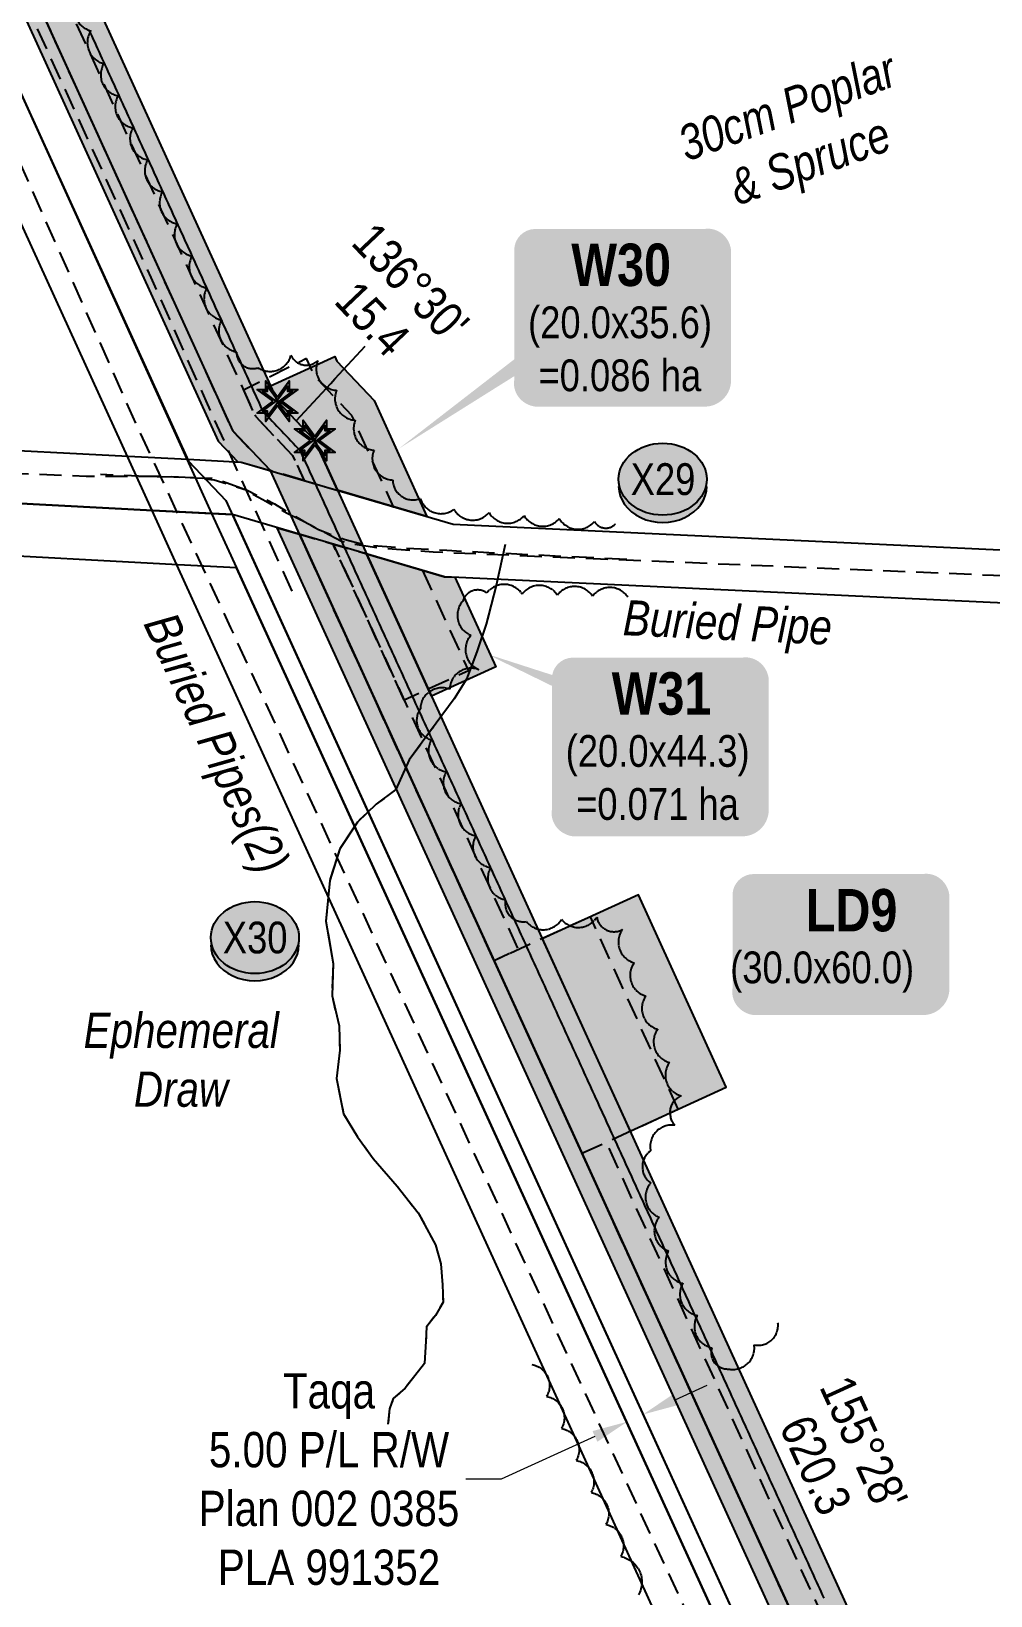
# Model space of a CAD drawing. Extents: x 347027 to 353466, y 6157949 to 6165050.
# Drawn here: x 350532.3 to 350804.3, y 6159537.4 to 6159980.9 of the extents above; entities that cross this region are included whole.
import ezdxf
from ezdxf.enums import TextEntityAlignment as Align

# ---------------------------------------------------------------- set-up
doc = ezdxf.new("R2010")
doc.units = 0
doc.header["$LTSCALE"] = 5
doc.header["$PDSIZE"] = 20
for name, pattern in [('0', [1, 1, 0]), ('foc-TOPO-ephemeral', [6.25, 3.125, -0.625, 0.625, -0.625, 0.625, -0.625]), ('HIDDEN2', [1.875, 1.25, -0.625]), ('UG_PIPE', [1.875, 1.25, -0.625])]:
    doc.linetypes.add(name, pattern=pattern)
doc.layers.get('Defpoints').update_dxf_attribs({"color": 9})
for name, color, linetype in [('AS-PIPE-UG', 44, 'UG_PIPE'), ('AS-PIPE-UG-T', 44, 'Continuous'), ('C-RW', 13, 'Continuous'), ('F-RW', 190, 'Continuous'), ('L-BD', 7, 'Continuous'), ('L-MON', 1, 'Continuous'), ('P-CROSSINGS', 250, 'Continuous'), ('P-PROPOSED', 10, 'Continuous'), ('P-PROPOSED-H', 21, 'Continuous'), ('P-TEMP-BLOCKS', 250, 'Continuous'), ('P-TEMP-H', 41, 'Continuous'), ('P-TEMP_LOG DECK', 46, 'Continuous'), ('P-TEMP_WORKSPACE', 46, 'Continuous'), ('P-WORKAREA', 113, 'Continuous'), ('P-WORKAREA-H', 111, 'Continuous'), ('T-BUSH', 110, '0'), ('T-BUSH-T', 110, 'Continuous'), ('T-DRAW', 143, 'foc-TOPO-ephemeral'), ('T-EXISTING TFA', 220, 'HIDDEN2'), ('T-WATER-T', 170, 'Continuous')]:
    doc.layers.add(name, color=color, linetype=linetype)
doc.layers.add('F-RW-T', color=190, linetype='Continuous', lineweight=9)
doc.styles.add('100L', font='ARIALN.TTF', dxfattribs={"height": 11})
doc.styles.add('80', font='ARIALN.TTF', dxfattribs={"height": 10})
doc.styles.add('80CG', font='ARIALN.TTF', dxfattribs={"height": 10})
doc.styles.add('80L', font='ARIALN.TTF', dxfattribs={"height": 10})
doc.styles.add('BOLD', font='ARIALNB.TTF')
doc.styles.add('Crossing', font='ARIALN.TTF', dxfattribs={"height": 10})
doc.styles.add('foc-LtypeFont', font='ARIALN.TTF', dxfattribs={"height": 7.35})
doc.linetypes.add('foc-TOPO-flowdirection-NOLINE', pattern='A,0,[">",foc-LtypeFont,S=0.3,R=0,X=0,Y=-0.945],-20,[">",foc-LtypeFont,S=0.3,R=0,X=0,Y=-0.945],0', length=20)
doc.dimstyles.new('Compass 5 000', dxfattribs={"dimscale": 5, "dimtxt": 9, "dimasz": 2, "dimexe": 0.2, "dimexo": 0.0625, "dimgap": 0.5, "dimtad": 0, "dimtih": 1, "dimtoh": 1, "dimzin": 0, "dimdsep": 46, "dimtxsty": '80CG', "dimcen": 0.1, "dimse1": 1, "dimse2": 1, "dimclrd": 256, "dimclrt": 256, "dimaunit": 1, "dimadec": 4, "dimazin": 0, "dimtfac": 0.06, "dimtofl": 0, "dimtmove": 0, "dimatfit": 1, "dimfxl": 0.2, "dimtolj": 1, "dimtzin": 0, "dimlwd": -1, "dimarcsym": 0})

# ---------------------------------------------------------------- blocks, each defined once
blk = doc.blocks.new('*D69')
at = {"layer": 'Defpoints', "color": 0, "transparency": 16777216}
for p in [(350705.72, 6159588.75), (350780.59, 6159424.69), (350776.06, 6159422.63)]:
    blk.add_point(p, dxfattribs=at)
at = {"layer": 'F-RW-T', "transparency": 16777216}
for p, q in [((350714.82, 6159592.9), (350723.92, 6159597.05)), ((350692.1, 6159582.53), (350665.47, 6159570.38)), ((350665.47, 6159570.38), (350655.47, 6159570.38))]:
    blk.add_line(p, q, dxfattribs=at)
for points in [[(350714.13, 6159594.42), (350715.51, 6159591.39), (350705.72, 6159588.75)], [(350691.4, 6159584.05), (350692.79, 6159581.02), (350701.19, 6159586.68)]]:
    blk.add_solid(points, dxfattribs=at)
at = {"layer": 'F-RW-T', "transparency": 16777216, "insert": (350616.7, 6159570.38), "char_height": 10, "attachment_point": 5, "style": '80CG'}
blk.add_mtext('\\A1;Taqa\\P5.00 P/L R/W\\PPlan 002 0385\\PPLA 991352', dxfattribs=at)
blk = doc.blocks.new('TEMP')
h = blk.add_hatch(color=255)
h.dxf.hatch_style = 1
h.paths.add_polyline_path([(-1.152, -0.666), (-0.666, -0.666), (-0.666, -1.152), (0, -0.251), (0.666, -1.152), (0.666, -0.666), (1.152, -0.666), (0.251, 0), (1.152, 0.666), (0.666, 0.666), (0.666, 1.152), (0, 0.251), (-0.666, 1.152), (-0.666, 0.666), (-1.152, 0.666), (-0.251, 0)])
h = blk.add_hatch(color=1)
h.dxf.hatch_style = 1
h.paths.add_polyline_path([(-0.061, 0), (0.566, -0.849), (0.566, -0.357), (0, 0.061), (-0.849, -0.566), (-0.357, -0.566), (0.061, 0), (-0.566, 0.849), (-0.566, 0.357), (0, -0.061), (0.849, 0.566), (0.357, 0.566)])
at = {"color": 1}
for p, q in [((-0.083, 0), (0.083, 0)), ((0, 0.083), (0, -0.083))]:
    blk.add_line(p, q, dxfattribs=at)
at = {"color": 255, "flags": 128}
blk.add_lwpolyline([(-0.251, 0), (-1.152, 0.666), (-0.666, 0.666), (-0.666, 1.152), (0, 0.251), (0.666, 1.152), (0.666, 0.666), (1.152, 0.666), (0.251, 0), (1.152, -0.666), (0.666, -0.666), (0.666, -1.152), (0, -0.251), (-0.666, -1.152), (-0.666, -0.666), (-1.152, -0.666)], close=True, dxfattribs=at)
at = {"color": 1, "flags": 128}
blk.add_lwpolyline([(-0.083, 0), (-0.849, 0.566), (-0.566, 0.566), (-0.566, 0.849), (0, 0.083), (0.566, 0.849), (0.566, 0.566), (0.849, 0.566), (0.083, 0), (0.849, -0.566), (0.566, -0.566), (0.566, -0.849), (0, -0.083), (-0.566, -0.849), (-0.566, -0.566), (-0.849, -0.566)], close=True, dxfattribs=at)
blk = doc.blocks.new('xing2')
h = blk.add_hatch(color=50)
h.dxf.hatch_style = 1
edge = h.paths.add_edge_path()
edge.add_ellipse((0, 0), major_axis=(-12.5, 0), ratio=0.816297, start_angle=0, end_angle=360)
h = blk.add_hatch(color=250)
h.dxf.hatch_style = 1
edge = h.paths.add_edge_path()
edge.add_ellipse((0, -2.05), major_axis=(-12.5, 0), ratio=0.816297, start_angle=0, end_angle=180)
edge.add_line((12.5, -2.05), (12.5, 0))
edge.add_ellipse((0, 0), major_axis=(-12.5, 0), ratio=0.816297, start_angle=0, end_angle=180, ccw=False)
edge.add_line((-12.5, 0), (-12.5, -2.05))
at = {"color": 250}
blk.add_ellipse((0, 0), major_axis=(-12.5, 0), ratio=0.816297, dxfattribs=at)
blk.add_ellipse((0, -2.05), major_axis=(-12.5, 0), ratio=0.816297, start_param=0, end_param=3.141593, dxfattribs=at)
at = {"color": 250, "style": 'Crossing'}
blk.add_attdef('CROSSING', text='', height=9, dxfattribs=at).set_placement((0.09, 0.02), align=Align.MIDDLE_CENTER)
at = {"color": 250, "style": 'Crossing', "flags": 1}
for tag, p in [('OWNER', (0.09, -12.49)), ('DESCRIPTION', (0.09, -25.77)), ('LOCATION', (0.09, -39.3)), ('DWG_REF', (0.09, -52.84))]:
    blk.add_attdef(tag, text='', height=9, dxfattribs=at).set_placement(p, align=Align.MIDDLE_CENTER)
blk = doc.blocks.new('*U179')
h = blk.add_hatch(color=191)
edge = h.paths.add_edge_path()
edge.add_line((-24, -20), (24, -20))
edge.add_arc((24, -14), 6, 270, 360)
edge.add_line((30, -14), (30, 12.5))
edge.add_arc((24, 12.5), 6, 0, 90)
edge.add_line((24, 18.5), (-24, 18.5))
edge.add_arc((-24, 12.5), 6, 90, 180)
edge.add_line((-30, 12.5), (-30, -14))
edge.add_arc((-24, -14), 6, 180, 270)
at = {"color": 250, "flags": 128}
blk.add_lwpolyline([(-24, -20, 3, 3, 0), (24, -20, 3, 3, 0.414214), (30, -14, 3, 3, 0), (30, 12.5, 3, 0, 0.414214), (24, 18.5, 0, 0, 0), (-24, 18.5, 0, 0, 0.414214), (-30, 12.5, 0, 0, 0), (-30, -14, 0, 3, 0.414214)], format="xyseb", close=True, dxfattribs=at)
at = {"flags": 128}
blk.add_lwpolyline([(-29.93, -10.44, 0, 7.5, 0), (0, 0, 0, 0, 0)], format="xyseb", dxfattribs=at)
at = {"color": 250}
for tag, p, height, style in [('TEMP_AREA_W1_001', (-9.21, 2.24), 12, 'BOLD'), ('ENTER_TEXT_001', (-30.66, -12.47), 9, '80')]:
    blk.add_attdef(tag, p, '', height=height, dxfattribs=dict(at, style=style))
blk = doc.blocks.new('*U187')
h = blk.add_hatch(color=191)
edge = h.paths.add_edge_path()
edge.add_line((-24, -30.68), (24, -30.68))
edge.add_arc((24, -24.68), 6, 270, 360)
edge.add_line((30, -24.68), (30, 12.5))
edge.add_arc((24, 12.5), 6, 0, 90)
edge.add_line((24, 18.5), (-24, 18.5))
edge.add_arc((-24, 12.5), 6, 90, 180)
edge.add_line((-30, 12.5), (-30, -24.68))
edge.add_arc((-24, -24.68), 6, 180, 270)
at = {"flags": 128}
blk.add_lwpolyline([(-48.66, 19.61, 0, 7.5, 0), (0, 0, 0, 0, 0)], format="xyseb", dxfattribs=at)
at = {"color": 250, "flags": 128}
blk.add_lwpolyline([(-24, -30.68, 3, 3, 0), (24, -30.68, 3, 3, 0.414214), (30, -24.68, 3, 3, 0), (30, 12.5, 3, 0, 0.414214), (24, 18.5, 0, 0, 0), (-24, 18.5, 0, 0, 0.414214), (-30, 12.5, 0, 0, 0), (-30, -24.68, 0, 3, 0.414214)], format="xyseb", close=True, dxfattribs=at)
at = {"color": 250}
for tag, p, height, style in [('TEMP_AREA_W1_001', (-9.21, 2.24), 12, 'BOLD'), ('ENTER_TEXT_001', (-30.66, -12.47), 9, '80')]:
    blk.add_attdef(tag, p, '', height=height, dxfattribs=dict(at, style=style))
blk = doc.blocks.new('*U188')
h = blk.add_hatch(color=191)
edge = h.paths.add_edge_path()
edge.add_line((-24, -30.38), (24, -30.38))
edge.add_arc((24, -24.38), 6, 270, 360)
edge.add_line((30, -24.38), (30, 12.5))
edge.add_arc((24, 12.5), 6, 0, 90)
edge.add_line((24, 18.5), (-24, 18.5))
edge.add_arc((-24, 12.5), 6, 90, 180)
edge.add_line((-30, 12.5), (-30, -24.38))
edge.add_arc((-24, -24.38), 6, 180, 270)
at = {"color": 250, "flags": 128}
blk.add_lwpolyline([(-24, -30.38, 3, 3, 0), (24, -30.38, 3, 3, 0.414214), (30, -24.38, 3, 3, 0), (30, 12.5, 3, 0, 0.414214), (24, 18.5, 0, 0, 0), (-24, 18.5, 0, 0, 0.414214), (-30, 12.5, 0, 0, 0), (-30, -24.38, 0, 3, 0.414214)], format="xyseb", close=True, dxfattribs=at)
at = {"flags": 128}
blk.add_lwpolyline([(-62.72, -43.79, 0, 7.5, 0), (0, 0, 0, 0, 0)], format="xyseb", dxfattribs=at)
at = {"color": 250}
for tag, p, height, style in [('TEMP_AREA_W1_001', (-9.21, 2.24), 12, 'BOLD'), ('ENTER_TEXT_001', (-30.66, -12.47), 9, '80')]:
    blk.add_attdef(tag, p, '', height=height, dxfattribs=dict(at, style=style))

msp = doc.modelspace()

# ---------------------------------------------------------------- hatches: boundary and pattern name
at = {"layer": 'P-PROPOSED-H'}
h = msp.add_hatch(color=256, dxfattribs=at)
h.dxf.hatch_style = 1
h.paths.add_polyline_path([(349071.588, 6164537.694), (349086.575, 6164537.171), (349067.314, 6163985.307), (349085.005, 6163919), (349074.357, 6163607.538), (349069.582, 6163389.634), (349063.657, 6163274.078), (349041.711, 6163211.971), (349031.091, 6162819.545), (349019.053, 6162769.819), (349000.85, 6162239.091), (348984.963, 6162181.488), (349042.785, 6162018.632), (349032.946, 6161574.903), (349373.228, 6160914.377), (349533.941, 6160881.02), (349622.67, 6160762.612), (349747.609, 6160761.905), (349747.777, 6160766.903), (350146.773, 6160764.643), (350196.848, 6160654.939), (350246.79, 6160654.571), (350406.69, 6160304.187), (350602.109, 6159876.003), (350612.691, 6159864.849), (350870.169, 6159300.714), (351063.137, 6158877.92), (351095.812, 6158809.66), (351136.641, 6158724.366), (351202.148, 6158592.506), (351209.757, 6158577.19), (351214.263, 6158567.999), (351285.68, 6158421.816), (351300.183, 6158379.243), (351284.161, 6158379.77), (351271.791, 6158416.084), (351212.911, 6158501.531), (351199.18, 6158531.605), (351197.229, 6158568.702), (351081.021, 6158802.618), (350856.526, 6159294.487), (350600.089, 6159856.344), (350589.506, 6159867.498), (350393.255, 6160298.066), (350237.261, 6160639.645), (350187.153, 6160640.014), (350137.389, 6160749.7), (349762.275, 6160751.824), (349762.107, 6160746.826), (349615.136, 6160747.659), (349525.341, 6160867.49), (349363.174, 6160901.148), (349017.87, 6161571.424), (349027.731, 6162016.21), (348969.25, 6162180.921), (348985.923, 6162241.373), (349004.119, 6162771.861), (349016.143, 6162821.534), (349026.784, 6163214.739), (349048.792, 6163277.021), (349054.595, 6163390.182), (349059.366, 6163607.958), (349069.942, 6163917.287), (349052.25, 6163983.598), (349071.588, 6164537.694), (349086.575, 6164537.171)])
at = {"layer": 'P-TEMP-H'}
h = msp.add_hatch(color=256, dxfattribs=at)
h.dxf.hatch_style = 1
h.paths.add_polyline_path([(350619.081, 6159850.774), (350612.65, 6159864.856), (350602.071, 6159876.006), (350600.115, 6159880.366), (350618.305, 6159888.667), (350618.878, 6159887.342), (350629.453, 6159876.196), (350644.452, 6159843.333)])
h = msp.add_hatch(color=256, dxfattribs=at)
h.dxf.hatch_style = 1
h.paths.add_polyline_path([(350645.759, 6159792.396), (350627.357, 6159832.715), (350649.442, 6159826.238), (350652.355, 6159826.101), (350663.949, 6159800.698)])
h = msp.add_hatch(color=256, dxfattribs=at)
h.dxf.hatch_style = 1
h.paths.add_polyline_path([(350702.05, 6159669.063), (350729.335, 6159681.516), (350704.429, 6159736.086), (350677.144, 6159723.633)])
at = {"layer": 'P-WORKAREA-H'}
h = msp.add_hatch(color=256, dxfattribs=at)
h.dxf.hatch_style = 1
h.paths.add_polyline_path([(350206.162, 6160634.875), (350234.048, 6160634.646), (350585.304, 6159864.664), (350590.851, 6159858.818), (350591.826, 6159858.767), (350600.089, 6159856.344), (350589.506, 6159867.498), (350237.261, 6160639.645), (350203.872, 6160639.891)])
h = msp.add_hatch(color=256, dxfattribs=at)
h.dxf.hatch_style = 1
h.paths.add_polyline_path([(350608.326, 6159838.296), (350900.581, 6159197.964), (351081.021, 6158802.618), (351185.052, 6158593.213), (351179.354, 6158593.449), (351076.508, 6158800.467), (350896.033, 6159195.888), (350601.982, 6159840.157)])

# ---------------------------------------------------------------- linework, layer by layer
at = {"layer": 'AS-PIPE-UG', "flags": 128}
for points in [[(350606.233, 6159822.139), (350581.856, 6159876.103), (350566.294, 6159911.063), (350525.485, 6160000.319), (350489.242, 6160081.675), (350451.621, 6160162.819), (350393.162, 6160290.907), (350342.291, 6160403.923), (350307.912, 6160478.514), (350271.854, 6160556.687), (350225.734, 6160657.228), (350183.694, 6160750.235), (350178.989, 6160760.653), (350176.652, 6160765.131), (350174.165, 6160767.084), (350169.149, 6160767.253), (350159.026, 6160766.921), (350131.252, 6160766.156), (350038.434, 6160766.884), (349962.199, 6160767.153), (349911.572, 6160767.319), (349821.111, 6160768.301), (349768.205, 6160768.17), (349704.173, 6160766.324), (349645.277, 6160766.557), (349615.536, 6160766.894), (349602.678, 6160766.995), (349595.354, 6160767.123), (349591.057, 6160767.235), (349585.535, 6160768.048), (349582.122, 6160772.777), (349574.905, 6160783.175), (349560.098, 6160802.908), (349541.923, 6160826.232), (349527.078, 6160845.883), (349522.007, 6160852.699), (349517.984, 6160857.478), (349509.628, 6160859.383), (349501.753, 6160861.328), (349458.035, 6160870.269), (349397.689, 6160882.358), (349372.382, 6160887.911), (349363.03, 6160889.734), (349359.052, 6160890.461), (349355.841, 6160893.738), (349350.972, 6160902.952), (349326.169, 6160951.045), (349297.167, 6161008.625), (349263.323, 6161077.612), (349237.273, 6161132.678), (349206.647, 6161191.52), (349124.944, 6161351.368), (349033.772, 6161527.891), (349019.97, 6161555.459), (349012.16, 6161570.787), (349010.934, 6161579.501), (349012.873, 6161640.399), (349016.169, 6161754.347), (349018.203, 6161852.355), (349019.66, 6161927.098), (349021.134, 6162005.991), (349020.773, 6162015.835), (349016.857, 6162029.396), (348976.215, 6162143.455), (348970.748, 6162158.469), (348968.334, 6162166.274), (348964.911, 6162175.797), (348964.201, 6162182.671), (348966.936, 6162196.511), (348979.042, 6162236.427), (348979.873, 6162248.389), (348980.402, 6162266.585), (348981.091, 6162296.204), (348982.412, 6162332.921), (348996.658, 6162748.658), (348994.563, 6162773.577), (348996.214, 6162780.969), (348998.701, 6162789.867), (349000.157, 6162796.317), (349009.301, 6162832.048), (349010.858, 6162838.707), (349012.97, 6162849.73), (349016.052, 6162901.998), (349018.784, 6163063.771), (349022.035, 6163145.951), (349025.679, 6163219.387), (349026.925, 6163230.185), (349029.068, 6163235.561), (349033.709, 6163247.646), (349038.683, 6163261.26), (349043.091, 6163274.224), (349044.189, 6163284.381), (349045.101, 6163310.608), (349048.614, 6163392.995), (349052.321, 6163534.578), (349055.417, 6163647.465), (349059.034, 6163750.988), (349061.617, 6163816.331), (349060.481, 6163826.642), (349058.231, 6163843.244), (349056.507, 6163864.63), (349059.206, 6163928.427), (349055.245, 6163953.174), (349047.717, 6163973.031), (349047.366, 6163984.451), (349047.801, 6164003.503), (349048.981, 6164029.197), (349049.861, 6164060.916), (349053.619, 6164118.51), (349056.581, 6164219.829), (349059.451, 6164307.086), (349063.279, 6164397.644), (349064.376, 6164460.371), (349063.394, 6164486.11)], [(350087.781, 6160907.06), (350148.632, 6160782.437), (350167.089, 6160735.805), (350259.372, 6160537.734), (350318.794, 6160404.908), (350371.062, 6160289.011), (350432.423, 6160152.889), (350498.822, 6160011.45), (350561.886, 6159869.689), (350588.768, 6159811.79), (351156.225, 6158586.57), (351162.181, 6158572.518)], [(350403.492, 6159861.673), (350524.601, 6159855.747), (350547.822, 6159854.761), (350570.707, 6159854.718), (350577.854, 6159854.392), (350584.108, 6159853.765), (350593.465, 6159850.814), (350601.274, 6159846.91), (350609.477, 6159841.968), (350620.191, 6159836.375), (350623.068, 6159835.612), (350630.635, 6159834.482), (350646.249, 6159833.309), (350823.56, 6159825.939)], [(350701.114, 6159831.122), (350674.171, 6159832.427), (350650.105, 6159833.661), (350637.258, 6159834.384), (350626.675, 6159835.263), (350621.282, 6159836.699), (350613.684, 6159839.509), (350610.066, 6159841.646), (350604.685, 6159844.232), (350597.931, 6159848.065), (350591.935, 6159851.271), (350584.13, 6159854.181), (350580.728, 6159854.144), (350572.727, 6159854.457), (350564.788, 6159854.637), (350551.942, 6159855.209)]]:
    msp.add_lwpolyline(points, dxfattribs=at)
at = {"layer": 'C-RW', "flags": 128}
msp.add_lwpolyline([(349747.777, 6160766.903), (350163.319, 6160764.55), (350379.614, 6160291.836), (350576.901, 6159858.996), (350587.486, 6159847.839), (351067.481, 6158796.167), (351182.417, 6158564.812), (351184.354, 6158527.97), (351199.816, 6158494.106), (351258.264, 6158409.284), (351268.139, 6158380.296), (351284.161, 6158379.77), (351271.791, 6158416.084), (351212.911, 6158501.531), (351199.18, 6158531.605), (351197.229, 6158568.702), (351081.021, 6158802.618), (350600.089, 6159856.344), (350589.506, 6159867.498), (350393.255, 6160298.066), (350175.686, 6160774.477), (349592.622, 6160777.779)], dxfattribs=at)
at = {"layer": 'F-RW', "flags": 128}
for points in [[(350488.18, 6160053.646), (350583.414, 6159844.18), (350590.432, 6159828.805), (350878.272, 6159198.682), (351160.846, 6158579.151), (351162.707, 6158575.074), (351165.127, 6158569.773), (351199.816, 6158494.106), (351258.264, 6158409.284), (351268.139, 6158380.296), (351258.344, 6158380.619), (351252.16, 6158380.824), (351244.653, 6158402.495), (351186.718, 6158486.685), (351148.234, 6158570.658), (351142.008, 6158584.299), (350861.316, 6159199.235), (350573.548, 6159829.673), (350566.53, 6159845.046), (350142.198, 6160774.667)], [(350403.726, 6159868.541), (350428.824, 6159867.235), (350481.765, 6159864.485), (350511.895, 6159862.92), (350559.754, 6159860.433), (350576.646, 6159859.556), (350591.826, 6159858.767), (350651.925, 6159841.141), (351153.456, 6159817.586), (351170.044, 6159816.808), (351206.719, 6159815.088)], [(351206.213, 6159800.079), (351176.472, 6159801.474), (351159.884, 6159802.253), (350649.442, 6159826.238), (350589.294, 6159843.878), (350583.67, 6159844.168), (350566.783, 6159845.039), (350511.387, 6159847.925), (350481.256, 6159849.485), (350428.053, 6159852.254), (350403.215, 6159853.548)]]:
    msp.add_lwpolyline(points, dxfattribs=at)
at = {"layer": 'F-RW'}
for points in [[(350403.215, 6159853.548), (350481.256, 6159849.485), (350511.386, 6159847.917), (350566.783, 6159845.033), (350583.414, 6159844.18), (350589.294, 6159843.878), (350883.818, 6159198.498), (350936.258, 6159083.599), (351067.481, 6158796.167), (351165.766, 6158598.328)], [(351165.117, 6158579.033), (351160.846, 6158579.151), (350878.272, 6159198.682), (350590.432, 6159828.805), (350573.8, 6159829.659), (350510.88, 6159832.986), (350480.749, 6159834.547), (350402.705, 6159838.588)]]:
    msp.add_lwpolyline(points, dxfattribs=at)
at = {"layer": 'P-PROPOSED', "flags": 128}
msp.add_lwpolyline([(350406.69, 6160304.187), (350602.109, 6159876.003), (350612.691, 6159864.849), (350870.169, 6159300.714), (351063.137, 6158877.92), (351095.812, 6158809.66), (351136.641, 6158724.366), (351202.148, 6158592.506), (351209.757, 6158577.19), (351214.263, 6158567.999), (351285.68, 6158421.816), (351300.183, 6158379.243), (351284.161, 6158379.77), (351271.791, 6158416.084), (351212.911, 6158501.531), (351199.18, 6158531.605), (351197.229, 6158568.702), (351081.021, 6158802.618), (350856.526, 6159294.487), (350600.089, 6159856.344), (350589.506, 6159867.498), (350393.255, 6160298.066)], dxfattribs=at)
at = {"layer": 'P-PROPOSED'}
msp.add_polyline3d([(350548.605, 6159981.333, 910.427), (350549.019, 6159980.424, 910.385), (350549.433, 6159979.515, 910.34), (350549.848, 6159978.606, 910.301), (350550.262, 6159977.697, 910.25), (350550.676, 6159976.788, 910.231), (350551.091, 6159975.879, 910.201), (350551.505, 6159974.97, 910.167), (350551.919, 6159974.061, 910.172), (350552.334, 6159973.152, 910.114), (350552.748, 6159972.243, 910.028), (350553.162, 6159971.334, 909.978), (350553.576, 6159970.425, 910.002), (350553.991, 6159969.516, 910.022), (350554.405, 6159968.607, 909.952), (350554.819, 6159967.698, 909.873), (350555.234, 6159966.789, 909.846), (350555.648, 6159965.88, 909.848), (350556.062, 6159964.971, 909.85), (350556.477, 6159964.062, 909.82), (350556.891, 6159963.153, 909.769), (350557.305, 6159962.244, 909.691), (350557.72, 6159961.335, 909.635), (350558.134, 6159960.426, 909.573), (350558.548, 6159959.517, 909.518), (350558.963, 6159958.608, 909.455), (350559.377, 6159957.699, 909.389), (350559.791, 6159956.79, 909.335), (350560.205, 6159955.881, 909.289), (350560.62, 6159954.972, 909.246), (350561.034, 6159954.063, 909.213), (350561.448, 6159953.154, 909.19), (350561.863, 6159952.245, 909.16), (350562.277, 6159951.336, 909.149), (350562.691, 6159950.427, 909.146), (350563.106, 6159949.518, 909.129), (350563.52, 6159948.609, 909.118), (350563.934, 6159947.7, 909.119), (350564.349, 6159946.791, 909.095), (350564.763, 6159945.882, 909.086), (350565.177, 6159944.973, 909.061), (350565.592, 6159944.064, 909.022), (350566.006, 6159943.155, 908.987), (350566.42, 6159942.246, 908.972), (350566.834, 6159941.337, 908.935), (350567.249, 6159940.428, 908.92), (350567.663, 6159939.519, 908.882), (350568.077, 6159938.61, 908.827), (350568.492, 6159937.701, 908.785), (350568.906, 6159936.792, 908.719), (350569.32, 6159935.883, 908.668), (350569.735, 6159934.974, 908.669), (350570.149, 6159934.065, 908.668), (350570.563, 6159933.156, 908.617), (350570.978, 6159932.247, 908.522), (350571.392, 6159931.338, 908.514), (350571.806, 6159930.43, 908.472), (350572.22, 6159929.521, 908.44), (350572.635, 6159928.612, 908.415), (350573.049, 6159927.703, 908.359), (350573.463, 6159926.794, 908.281), (350573.878, 6159925.885, 908.217), (350574.292, 6159924.976, 908.194), (350574.706, 6159924.067, 908.218), (350575.121, 6159923.158, 908.206), (350575.535, 6159922.249, 908.167), (350575.949, 6159921.34, 908.113), (350576.364, 6159920.431, 908.076), (350576.778, 6159919.522, 908.03), (350577.192, 6159918.613, 907.976), (350577.607, 6159917.704, 907.938), (350578.021, 6159916.795, 907.92), (350578.435, 6159915.886, 907.934), (350578.849, 6159914.977, 907.926), (350579.264, 6159914.068, 907.889), (350579.678, 6159913.159, 907.854), (350580.092, 6159912.25, 907.815), (350580.507, 6159911.341, 907.762), (350580.921, 6159910.432, 907.695), (350581.335, 6159909.523, 907.683), (350581.75, 6159908.614, 907.685), (350582.164, 6159907.705, 907.678), (350582.578, 6159906.796, 907.621), (350582.993, 6159905.887, 907.57), (350583.407, 6159904.978, 907.567), (350583.821, 6159904.069, 907.561), (350584.236, 6159903.16, 907.52), (350584.65, 6159902.251, 907.482), (350585.064, 6159901.342, 907.533), (350585.478, 6159900.433, 907.482), (350585.893, 6159899.524, 907.441), (350586.307, 6159898.615, 907.394), (350586.721, 6159897.706, 907.371), (350587.136, 6159896.797, 907.359), (350587.55, 6159895.888, 907.367), (350587.964, 6159894.979, 907.36), (350588.379, 6159894.07, 907.31), (350588.793, 6159893.161, 907.28), (350589.207, 6159892.252, 907.276), (350589.622, 6159891.343, 907.259), (350590.036, 6159890.434, 907.266), (350590.45, 6159889.525, 907.213), (350590.865, 6159888.616, 907.177), (350591.279, 6159887.707, 907.152), (350591.693, 6159886.798, 907.131), (350592.107, 6159885.889, 907.092), (350592.522, 6159884.98, 907.025), (350592.936, 6159884.071, 906.949), (350593.35, 6159883.162, 906.861), (350593.765, 6159882.253, 906.778), (350594.179, 6159881.344, 906.715), (350594.593, 6159880.435, 906.638), (350595.008, 6159879.526, 906.555), (350595.422, 6159878.617, 906.489), (350595.836, 6159877.708, 906.438), (350596.251, 6159876.799, 906.394), (350596.665, 6159875.89, 906.345), (350597.079, 6159874.981, 906.278), (350597.494, 6159874.072, 906.18), (350597.908, 6159873.163, 906.115), (350598.569, 6159872.467, 906.096), (350599.231, 6159871.77, 905.964), (350599.892, 6159871.073, 905.91), (350600.554, 6159870.376, 905.884), (350601.215, 6159869.679, 905.801), (350601.877, 6159868.982, 905.77), (350602.538, 6159868.285, 905.778), (350603.2, 6159867.588, 905.704), (350603.861, 6159866.892, 905.68), (350604.523, 6159866.195, 905.663), (350605.184, 6159865.498, 905.566), (350605.846, 6159864.801, 905.55), (350606.507, 6159864.104, 905.563), (350607.169, 6159863.407, 905.456), (350607.83, 6159862.71, 905.45), (350608.492, 6159862.013, 905.473), (350608.907, 6159861.105, 905.42), (350609.321, 6159860.196, 905.415), (350609.736, 6159859.287, 905.39), (350610.151, 6159858.379, 905.403), (350610.566, 6159857.47, 905.399), (350610.98, 6159856.561, 905.4), (350611.395, 6159855.653, 905.342), (350611.81, 6159854.744, 905.32), (350612.224, 6159853.835, 905.29), (350612.639, 6159852.927, 905.287), (350613.054, 6159852.018, 905.297), (350613.469, 6159851.109, 905.31), (350613.883, 6159850.201, 905.298), (350614.298, 6159849.292, 905.248), (350614.713, 6159848.383, 905.256), (350615.127, 6159847.475, 905.278), (350615.542, 6159846.566, 905.28), (350615.957, 6159845.657, 905.288), (350616.372, 6159844.749, 905.337), (350616.786, 6159843.84, 905.412), (350617.201, 6159842.931, 905.44), (350617.616, 6159842.023, 905.454), (350618.031, 6159841.114, 905.484), (350618.445, 6159840.205, 905.47), (350618.86, 6159839.297, 905.359), (350619.275, 6159838.388, 905.36), (350619.689, 6159837.479, 905.324), (350620.104, 6159836.571, 905.322), (350620.519, 6159835.662, 905.338), (350620.934, 6159834.753, 905.35), (350621.348, 6159833.845, 905.318), (350621.763, 6159832.936, 905.29), (350622.178, 6159832.027, 905.286), (350622.593, 6159831.119, 905.223), (350623.007, 6159830.21, 905.174), (350623.422, 6159829.301, 905.09), (350623.837, 6159828.393, 905.09), (350624.251, 6159827.484, 905.057), (350624.666, 6159826.575, 905.039), (350625.081, 6159825.667, 904.924), (350625.496, 6159824.758, 904.88), (350625.91, 6159823.849, 904.822), (350626.325, 6159822.941, 904.77), (350626.74, 6159822.032, 904.762), (350627.155, 6159821.123, 904.76), (350627.569, 6159820.215, 904.754), (350627.984, 6159819.306, 904.722), (350628.399, 6159818.397, 904.73), (350628.813, 6159817.489, 904.696), (350629.228, 6159816.58, 904.7), (350629.643, 6159815.671, 904.517), (350630.058, 6159814.763, 904.446), (350630.472, 6159813.854, 904.41), (350630.887, 6159812.945, 904.37), (350631.302, 6159812.037, 904.336), (350631.717, 6159811.128, 904.27), (350632.131, 6159810.219, 904.255), (350632.546, 6159809.311, 904.177), (350632.961, 6159808.402, 904.16), (350633.375, 6159807.493, 904.125), (350633.79, 6159806.585, 904.12), (350634.205, 6159805.676, 904.025), (350634.62, 6159804.767, 903.968), (350635.034, 6159803.859, 903.986), (350635.449, 6159802.95, 904.01), (350635.864, 6159802.041, 903.967), (350636.279, 6159801.133, 903.872), (350636.693, 6159800.224, 903.855), (350637.108, 6159799.315, 903.81), (350637.523, 6159798.407, 903.81), (350637.937, 6159797.498, 903.76), (350638.352, 6159796.589, 903.773), (350638.767, 6159795.681, 903.726), (350639.182, 6159794.772, 903.7), (350639.596, 6159793.863, 903.618), (350640.011, 6159792.955, 903.553), (350640.426, 6159792.046, 903.544), (350640.841, 6159791.137, 903.466), (350641.255, 6159790.229, 903.421), (350641.67, 6159789.32, 903.13), (350642.085, 6159788.411, 903.155), (350642.499, 6159787.503, 903.076), (350642.914, 6159786.594, 903.06), (350643.329, 6159785.685, 902.998), (350643.744, 6159784.777, 902.97), (350644.158, 6159783.868, 902.934), (350644.573, 6159782.959, 902.887), (350644.988, 6159782.051, 902.881), (350645.403, 6159781.142, 902.82), (350645.817, 6159780.233, 902.814), (350646.232, 6159779.325, 902.817), (350646.647, 6159778.416, 902.863), (350647.061, 6159777.507, 902.925), (350647.476, 6159776.599, 902.93), (350647.891, 6159775.69, 902.882), (350648.306, 6159774.781, 902.885), (350648.72, 6159773.873, 902.911), (350649.135, 6159772.964, 902.91), (350649.55, 6159772.055, 902.935), (350649.965, 6159771.147, 902.991), (350650.379, 6159770.238, 903.003), (350650.794, 6159769.329, 903.075), (350651.209, 6159768.421, 903.08), (350651.623, 6159767.512, 903.054), (350652.038, 6159766.603, 903.057), (350652.453, 6159765.695, 902.999), (350652.868, 6159764.786, 902.969), (350653.282, 6159763.877, 902.93), (350653.697, 6159762.969, 902.89), (350654.112, 6159762.06, 902.873), (350654.527, 6159761.151, 902.84), (350654.941, 6159760.243, 902.826), (350655.356, 6159759.334, 902.73), (350655.771, 6159758.425, 902.73), (350656.185, 6159757.517, 902.678), (350656.6, 6159756.608, 902.641), (350657.015, 6159755.699, 902.6), (350657.43, 6159754.791, 902.59), (350657.844, 6159753.882, 902.511), (350658.259, 6159752.973, 902.445), (350658.674, 6159752.065, 902.431), (350659.089, 6159751.156, 902.36), (350659.503, 6159750.247, 902.345), (350659.918, 6159749.339, 902.241), (350660.333, 6159748.43, 902.253), (350660.747, 6159747.521, 902.247), (350661.162, 6159746.613, 902.26), (350661.577, 6159745.704, 902.166), (350661.992, 6159744.795, 902.129), (350662.406, 6159743.887, 902.081), (350662.821, 6159742.978, 902.016), (350663.236, 6159742.069, 901.977), (350663.651, 6159741.161, 901.88), (350664.065, 6159740.252, 901.885), (350664.48, 6159739.343, 901.878), (350664.895, 6159738.435, 901.92), (350665.309, 6159737.526, 901.827), (350665.724, 6159736.617, 901.81), (350666.139, 6159735.709, 901.7), (350666.554, 6159734.8, 901.66), (350666.968, 6159733.891, 901.66), (350667.383, 6159732.983, 901.65), (350667.798, 6159732.074, 901.593), (350668.213, 6159731.165, 901.473), (350668.627, 6159730.257, 901.481), (350669.042, 6159729.348, 901.4), (350669.457, 6159728.439, 901.4), (350669.871, 6159727.531, 901.324), (350670.286, 6159726.622, 901.365), (350670.701, 6159725.713, 901.301), (350671.116, 6159724.805, 901.25), (350671.53, 6159723.896, 901.202), (350671.945, 6159722.987, 901.153), (350672.36, 6159722.079, 901.141), (350672.775, 6159721.17, 901.059), (350673.189, 6159720.261, 901.054), (350673.604, 6159719.353, 901.01), (350674.019, 6159718.444, 901.019), (350674.433, 6159717.535, 901.04), (350674.848, 6159716.627, 901.076), (350675.263, 6159715.718, 900.975), (350675.678, 6159714.809, 900.92), (350676.092, 6159713.9, 900.901), (350676.507, 6159712.992, 900.877), (350676.922, 6159712.083, 900.897), (350677.337, 6159711.174, 900.89), (350677.751, 6159710.266, 900.876), (350678.166, 6159709.357, 900.757), (350678.581, 6159708.448, 900.753), (350678.995, 6159707.54, 900.717), (350679.41, 6159706.631, 900.71), (350679.825, 6159705.722, 900.632), (350680.24, 6159704.814, 900.638), (350680.654, 6159703.905, 900.642), (350681.069, 6159702.996, 900.59), (350681.484, 6159702.088, 900.57), (350681.898, 6159701.179, 900.52), (350682.313, 6159700.27, 900.524), (350682.728, 6159699.362, 900.472), (350683.143, 6159698.453, 900.48), (350683.557, 6159697.544, 900.389), (350683.972, 6159696.636, 900.378), (350684.387, 6159695.727, 900.384), (350684.802, 6159694.818, 900.385), (350685.216, 6159693.91, 900.339), (350685.631, 6159693.001, 900.28), (350686.046, 6159692.092, 900.273), (350686.46, 6159691.184, 900.234), (350686.875, 6159690.275, 900.251), (350687.29, 6159689.366, 900.18), (350687.705, 6159688.458, 900.18), (350688.119, 6159687.549, 900.115), (350688.534, 6159686.64, 900.1), (350688.949, 6159685.732, 900.068), (350689.364, 6159684.823, 900.05), (350689.778, 6159683.914, 899.981), (350690.193, 6159683.006, 899.918), (350690.608, 6159682.097, 899.925), (350691.022, 6159681.188, 899.91), (350691.437, 6159680.28, 899.898), (350691.852, 6159679.371, 899.78), (350692.267, 6159678.462, 899.821), (350692.681, 6159677.554, 899.773), (350693.096, 6159676.645, 899.77), (350693.511, 6159675.736, 899.738), (350693.926, 6159674.828, 899.721), (350694.34, 6159673.919, 899.685), (350694.755, 6159673.01, 899.642), (350695.17, 6159672.102, 899.617), (350695.584, 6159671.193, 899.53), (350695.999, 6159670.284, 899.537), (350696.414, 6159669.376, 899.526), (350696.829, 6159668.467, 899.555), (350697.243, 6159667.558, 899.495), (350697.658, 6159666.65, 899.48), (350698.073, 6159665.741, 899.484), (350698.488, 6159664.832, 899.492), (350698.902, 6159663.924, 899.446), (350699.317, 6159663.015, 899.38), (350699.732, 6159662.106, 899.353), (350700.146, 6159661.198, 899.28), (350700.561, 6159660.289, 899.275), (350700.976, 6159659.38, 899.22), (350701.391, 6159658.472, 899.22), (350701.805, 6159657.563, 899.196), (350702.22, 6159656.654, 899.206), (350702.635, 6159655.746, 899.2), (350703.05, 6159654.837, 899.2), (350703.464, 6159653.928, 899.164), (350703.879, 6159653.02, 899.12), (350704.294, 6159652.111, 899.066), (350704.708, 6159651.202, 898.98), (350705.123, 6159650.294, 898.974), (350705.538, 6159649.385, 898.901), (350705.953, 6159648.476, 898.902), (350706.367, 6159647.568, 898.756), (350706.782, 6159646.659, 898.743), (350707.197, 6159645.75, 898.694), (350707.612, 6159644.842, 898.66), (350708.026, 6159643.933, 898.623), (350708.441, 6159643.024, 898.582), (350708.856, 6159642.116, 898.568), (350709.27, 6159641.207, 898.48), (350709.685, 6159640.298, 898.473), (350710.1, 6159639.39, 898.404), (350710.515, 6159638.481, 898.427), (350710.929, 6159637.572, 898.354), (350711.344, 6159636.664, 898.33), (350711.759, 6159635.755, 898.25), (350712.174, 6159634.846, 898.236), (350712.588, 6159633.938, 898.274), (350713.003, 6159633.029, 898.26), (350713.418, 6159632.12, 898.217), (350713.832, 6159631.212, 898.09), (350714.247, 6159630.303, 898.079), (350714.662, 6159629.394, 898), (350715.077, 6159628.486, 898.01), (350715.491, 6159627.577, 897.962), (350715.906, 6159626.668, 897.951), (350716.321, 6159625.76, 897.869), (350716.736, 6159624.851, 897.829), (350717.15, 6159623.942, 897.784), (350717.565, 6159623.034, 897.71), (350717.98, 6159622.125, 897.713), (350718.394, 6159621.216, 897.73), (350718.809, 6159620.308, 897.754), (350719.224, 6159619.399, 897.634), (350719.639, 6159618.49, 897.63), (350720.053, 6159617.582, 897.569), (350720.468, 6159616.673, 897.58), (350720.883, 6159615.764, 897.487), (350721.298, 6159614.856, 897.41), (350721.712, 6159613.947, 897.393), (350722.127, 6159613.038, 897.398), (350722.542, 6159612.13, 897.41), (350722.956, 6159611.221, 897.34), (350723.371, 6159610.312, 897.328), (350723.786, 6159609.404, 897.146), (350724.201, 6159608.495, 897.164), (350724.615, 6159607.586, 897.126), (350725.03, 6159606.678, 897.14), (350725.445, 6159605.769, 897.055), (350725.86, 6159604.86, 897), (350726.274, 6159603.952, 896.964), (350726.689, 6159603.043, 896.909), (350727.104, 6159602.134, 896.916), (350727.518, 6159601.226, 896.84), (350727.933, 6159600.317, 896.826), (350728.348, 6159599.408, 896.652), (350728.763, 6159598.5, 896.627), (350729.177, 6159597.591, 896.479), (350729.592, 6159596.682, 896.44), (350730.007, 6159595.774, 896.364), (350730.422, 6159594.865, 896.273), (350730.836, 6159593.956, 896.185), (350731.251, 6159593.048, 896.11), (350731.666, 6159592.139, 896.075), (350732.08, 6159591.23, 895.986), (350732.495, 6159590.322, 896.032), (350732.91, 6159589.413, 895.812), (350733.325, 6159588.504, 895.8), (350733.739, 6159587.596, 895.66), (350734.154, 6159586.687, 895.651), (350734.569, 6159585.778, 895.592), (350734.984, 6159584.87, 895.56), (350735.398, 6159583.961, 895.473), (350735.813, 6159583.052, 895.35), (350736.228, 6159582.144, 895.329), (350736.642, 6159581.235, 895.182), (350737.057, 6159580.326, 895.197), (350737.472, 6159579.418, 894.942), (350737.887, 6159578.509, 894.93), (350738.301, 6159577.6, 894.772), (350738.716, 6159576.692, 894.764), (350739.131, 6159575.783, 894.62), (350739.546, 6159574.874, 894.51), (350739.96, 6159573.966, 894.445), (350740.375, 6159573.057, 894.383), (350740.79, 6159572.148, 894.392), (350741.204, 6159571.24, 894.3), (350741.619, 6159570.331, 894.293), (350742.034, 6159569.422, 894.142), (350742.449, 6159568.514, 894.147), (350742.863, 6159567.605, 893.997), (350743.278, 6159566.696, 893.95), (350743.693, 6159565.788, 893.827), (350744.108, 6159564.879, 893.757), (350744.522, 6159563.97, 893.73), (350744.937, 6159563.061, 893.64), (350745.352, 6159562.153, 893.636), (350745.766, 6159561.244, 893.62), (350746.181, 6159560.335, 893.616), (350746.596, 6159559.427, 893.561), (350747.011, 6159558.518, 893.54), (350747.425, 6159557.609, 893.494), (350747.84, 6159556.701, 893.48), (350748.255, 6159555.792, 893.394), (350748.669, 6159554.883, 893.351), (350749.084, 6159553.975, 893.328), (350749.499, 6159553.066, 893.28), (350749.914, 6159552.157, 893.243), (350750.328, 6159551.249, 893.123), (350750.743, 6159550.34, 893.129), (350751.158, 6159549.431, 892.942), (350751.573, 6159548.523, 892.93), (350751.987, 6159547.614, 892.867), (350752.402, 6159546.705, 892.84), (350752.817, 6159545.797, 892.733), (350753.231, 6159544.888, 892.66), (350753.646, 6159543.979, 892.644), (350754.061, 6159543.071, 892.627), (350754.476, 6159542.162, 892.629), (350754.89, 6159541.253, 892.58), (350755.305, 6159540.345, 892.58), (350755.72, 6159539.436, 892.571), (350756.135, 6159538.527, 892.565), (350756.549, 6159537.619, 892.496), (350756.964, 6159536.71, 892.49)], dxfattribs=at)
at = {"layer": 'P-TEMP-H', "flags": 128}
msp.add_lwpolyline([(350619.125, 6159850.761), (350612.694, 6159864.851), (350602.115, 6159876.002)], dxfattribs=at)
at = {"layer": 'P-TEMP_LOG DECK'}
msp.add_lwpolyline([(350702.05, 6159669.063), (350729.335, 6159681.516), (350704.429, 6159736.086), (350677.144, 6159723.633)], close=True, dxfattribs=at)
at = {"layer": 'P-TEMP_WORKSPACE', "flags": 128}
for points in [[(350619.081, 6159850.774), (350612.65, 6159864.856), (350602.071, 6159876.006), (350600.115, 6159880.366), (350618.305, 6159888.667), (350618.878, 6159887.342), (350629.453, 6159876.196), (350644.452, 6159843.333)], [(350645.759, 6159792.396), (350627.357, 6159832.715), (350649.442, 6159826.238), (350652.355, 6159826.101), (350663.949, 6159800.698)]]:
    msp.add_lwpolyline(points, close=True, dxfattribs=at)
at = {"layer": 'P-WORKAREA', "flags": 128}
msp.add_lwpolyline([(350206.162, 6160634.875), (350234.048, 6160634.646), (350585.304, 6159864.664), (350590.851, 6159858.818), (350591.826, 6159858.767), (350600.089, 6159856.344), (350589.506, 6159867.498), (350237.261, 6160639.645), (350203.872, 6160639.891)], close=True, dxfattribs=at)
at = {"layer": 'P-WORKAREA'}
msp.add_lwpolyline([(350608.326, 6159838.296), (350900.581, 6159197.964), (351081.021, 6158802.618), (351185.052, 6158593.213), (351179.354, 6158593.449), (351076.508, 6158800.467), (350896.033, 6159195.888), (350601.982, 6159840.157)], close=True, dxfattribs=at)
at = {"layer": 'T-BUSH', "flags": 128}
for points in [[(350257.157, 6160772.292, 0.5205671), (350247.175, 6160771.677, 0.5205671), (350237.194, 6160771.062, 0.5205671), (350231.852, 6160763.948, 0.5205671), (350226.769, 6160756.541, 0.5205671), (350217.978, 6160755.587, 0.5205671), (350222.705, 6160746.774, 0.5205671), (350227.432, 6160737.962, 0.5205671), (350228.166, 6160729.858, 0.5205671), (350220.696, 6160723.21, 0.5205671), (350214.241, 6160716.337, 0.5205671), (350218.205, 6160707.156, 0.5205671), (350222.17, 6160697.975, 0.5205671), (350226.271, 6160688.856, 0.5205671), (350230.49, 6160679.79, 0.5205671), (350234.709, 6160670.723, 0.5205671), (350238.928, 6160661.657, 0.5205671), (350243.147, 6160652.591, 0.5205671), (350247.366, 6160643.524, 0.5205671), (350251.585, 6160634.458, 0.5205671), (350255.805, 6160625.391, 0.5205671), (350260.024, 6160616.325, 0.5205671), (350264.243, 6160607.259, 0.5205671), (350268.462, 6160598.192, 0.5205671), (350272.681, 6160589.126, 0.5205671), (350276.9, 6160580.059, 0.5205671), (350281.119, 6160570.993, 0.5205671), (350289.273, 6160572.098, 0.5205671), (350298.495, 6160575.966, 0.5205671), (350304.553, 6160570.655, 0.5205671), (350309.432, 6160561.926, 0.5205671), (350314.312, 6160553.198, 0.5205671), (350319.192, 6160544.469, 0.5205671), (350324.071, 6160535.74, 0.5205671), (350328.951, 6160527.012, 0.5205671), (350329.798, 6160519.289, 0.5205671), (350321.391, 6160513.874, 0.5205671), (350312.984, 6160508.459, 0.5205671), (350311.44, 6160501.002, 0.5205671), (350315.518, 6160491.871, 0.5205671), (350319.597, 6160482.74, 0.5205671), (350323.675, 6160473.61, 0.5205671), (350327.947, 6160464.569, 0.5205671), (350332.261, 6160455.547, 0.5205671), (350336.576, 6160446.526, 0.5205671), (350340.89, 6160437.504, 0.5205671), (350345.204, 6160428.483, 0.5205671), (350349.518, 6160419.461, 0.5205671), (350353.833, 6160410.44, 0.5205671), (350358.085, 6160401.39, 0.5205671), (350362.032, 6160392.202, 0.5205671), (350365.978, 6160383.014, 0.5205671), (350369.925, 6160373.825, 0.5205671), (350373.871, 6160364.637, 0.5205671), (350377.818, 6160355.449, 0.5205671), (350381.764, 6160346.261, 0.5205671), (350385.865, 6160337.141, 0.5205671), (350390.056, 6160328.062, 0.5205671), (350394.248, 6160318.983, 0.5205671), (350398.439, 6160309.903, 0.5205671), (350402.631, 6160300.824, 0.5205671), (350406.822, 6160291.745, 0.5205671), (350411.013, 6160282.666, 0.5205671), (350415.205, 6160273.586, 0.5205671), (350419.396, 6160264.507, 0.5205671), (350423.682, 6160255.473, 0.5205671), (350427.999, 6160246.452, 0.5205671), (350432.315, 6160237.432, 0.5205671), (350436.632, 6160228.411, 0.5205671), (350440.949, 6160219.391, 0.5205671), (350445.265, 6160210.371, 0.5205671), (350449.582, 6160201.35, 0.5205671), (350453.899, 6160192.33, 0.5205671), (350458.215, 6160183.31, 0.5205671), (350462.532, 6160174.289, 0.5205671), (350466.848, 6160165.269, 0.5205671), (350471.165, 6160156.249, 0.5205671), (350475.828, 6160147.984, 0.5205671), (350485.48, 6160150.601, 0.5205671), (350494.749, 6160152.242, 0.5205671), (350500.048, 6160143.761, 0.5205671), (350505.347, 6160135.28, 0.5205671), (350510.646, 6160126.8, 0.5205671), (350515.945, 6160118.319, 0.5205671), (350520.91, 6160109.725, 0.5205671), (350521.901, 6160099.774, 0.5205671), (350522.406, 6160089.91, 0.5205671), (350518.022, 6160080.922, 0.5205671), (350519.137, 6160071.819, 0.5205671), (350523.141, 6160062.656, 0.5205671), (350527.145, 6160053.492, 0.5205671), (350531.149, 6160044.329, 0.5205671), (350535.154, 6160035.166, 0.5205671), (350539.158, 6160026.003, 0.5205671), (350541.389, 6160017.099, 0.5205671), (350538.176, 6160008.934, 0.5205671), (350541.846, 6159999.632, 0.5205671), (350545.517, 6159990.33, 0.5205671), (350549.187, 6159981.028, 0.5205671), (350552.857, 6159971.726, 0.5205671), (350556.893, 6159962.58, 0.5205671), (350561.09, 6159953.504, 0.5205671), (350565.287, 6159944.427, 0.5205671), (350569.484, 6159935.351, 0.5205671), (350573.682, 6159926.274, 0.5205671), (350577.879, 6159917.198, 0.5205671), (350582.076, 6159908.121, 0.5205671), (350586.273, 6159899.044, 0.5205671), (350590.47, 6159889.968, 0.5205671), (350596.551, 6159885.504, 0.5205671), (350605.901, 6159889.05, 0.5205671), (350613.563, 6159887.587, 0.5205671), (350618.86, 6159879.105, 0.5205671), (350624.157, 6159870.624, 0.5205671), (350629.454, 6159862.142, 0.5205671), (350634.751, 6159853.66, 0.5205671), (350642.591, 6159848.44, 0.5205671), (350652.109, 6159845.374, 0.5205671), (350662.058, 6159844.449, 0.5205671), (350672.022, 6159843.601, 0.5205671), (350681.986, 6159842.753, 0.5205671), (350691.95, 6159841.906, 0.5205671), (350698.041, 6159841.387, 0.5205671)], [(350701.429, 6159820.448, 0.5205671), (350691.433, 6159820.748, 0.5205671), (350681.438, 6159821.048, 0.5205671), (350671.442, 6159821.348, 0.5205671), (350661.447, 6159821.648, 0.5205671), (350654.633, 6159819.355, 0.5205671), (350656.941, 6159809.625, 0.5205671), (350659.218, 6159799.906, 0.5205671), (350650.905, 6159794.349, 0.5205671), (350642.591, 6159788.792, 0.5205671), (350645.719, 6159780.02, 0.5205671), (350649.922, 6159770.945, 0.5205671), (350654.124, 6159761.871, 0.5205671), (350658.326, 6159752.797, 0.5205671), (350662.528, 6159743.723, 0.5205671), (350666.731, 6159734.649, 0.5205671), (350672.664, 6159728.482, 0.5205671), (350682.644, 6159729.111, 0.5205671), (350692.624, 6159729.74, 0.5205671), (350699.874, 6159726.239, 0.5205671), (350703.202, 6159716.809, 0.5205671), (350706.53, 6159707.38, 0.5205671), (350709.858, 6159697.95, 0.5205671), (350713.186, 6159688.52, 0.5205671), (350716.514, 6159679.09, 0.5205671), (350714.753, 6159670.742, 0.5205671), (350707.875, 6159663.483, 0.5205671), (350707.916, 6159654.392, 0.5205671), (350710.299, 6159644.68, 0.5205671), (350712.965, 6159635.065, 0.5205671), (350717.051, 6159625.938, 0.5205671), (350721.137, 6159616.811, 0.5205671), (350725.223, 6159607.684, 0.5205671), (350729.932, 6159601.646, 0.5205671), (350737.236, 6159608.477, 0.5205671), (350743.96, 6159614.764, 0.5205671)], [(350674.206, 6159602.92, -0.5205671), (350678.403, 6159593.846, -0.5205671), (350682.6, 6159584.772, -0.5205671), (350686.796, 6159575.698, -0.5205671), (350690.993, 6159566.624, -0.5205671), (350695.19, 6159557.55, -0.5205671), (350699.387, 6159548.476, -0.5205671), (350704.403, 6159537.63, -0.5205671)]]:
    msp.add_lwpolyline(points, format="xyb", dxfattribs=at)
at = {"layer": 'T-DRAW', "flags": 128}
msp.add_lwpolyline([(350666.649, 6159835.353), (350664.114, 6159823.808), (350661.275, 6159812.827), (350658.633, 6159805.008), (350655.704, 6159797.18), (350652.135, 6159791.628), (350645.514, 6159782.546), (350639.441, 6159774.34), (350635.669, 6159765.914), (350630.053, 6159761.737), (350624.749, 6159756.709), (350619.806, 6159749.11), (350616.909, 6159740.135), (350615.807, 6159728.631), (350617.873, 6159716.645), (350617.565, 6159707.459), (350619.532, 6159698.912), (350619.73, 6159692.034), (350618.815, 6159683.977), (350620.824, 6159673.997), (350624.739, 6159667.514), (350629.219, 6159661.333), (350636.041, 6159653.5), (350641.996, 6159645.928), (350646.845, 6159636.89), (350648.435, 6159631.487), (350648.895, 6159625.477), (350649.035, 6159620.606), (350646.85, 6159616.814), (350644.362, 6159613.588), (350644.191, 6159609.567), (350643.8, 6159603.247), (350641.033, 6159599.725), (350638.267, 6159596.204), (350634.911, 6159593.239), (350633.847, 6159590.34), (350633.398, 6159586.026)], dxfattribs=at)
at = {"layer": 'T-DRAW', "linetype": 'foc-TOPO-flowdirection-NOLINE', "flags": 128}
msp.add_lwpolyline([(350666.649, 6159835.353), (350664.114, 6159823.808), (350661.275, 6159812.827), (350658.633, 6159805.008), (350655.704, 6159797.18), (350652.135, 6159791.628), (350645.514, 6159782.546), (350639.441, 6159774.34), (350635.669, 6159765.914), (350630.053, 6159761.737), (350624.749, 6159756.709), (350619.806, 6159749.11), (350616.909, 6159740.135), (350615.807, 6159728.631), (350617.873, 6159716.645), (350617.565, 6159707.459), (350619.532, 6159698.912), (350619.73, 6159692.034), (350618.815, 6159683.977), (350620.824, 6159673.997), (350624.739, 6159667.514), (350629.219, 6159661.333), (350636.041, 6159653.5), (350641.996, 6159645.928), (350646.845, 6159636.89), (350648.435, 6159631.487), (350648.895, 6159625.477), (350649.035, 6159620.606), (350646.85, 6159616.814), (350644.362, 6159613.588), (350644.191, 6159609.567), (350643.8, 6159603.247), (350641.033, 6159599.725), (350638.267, 6159596.204), (350634.911, 6159593.239), (350633.847, 6159590.34), (350633.398, 6159586.026)], dxfattribs=at)
at = {"layer": 'T-EXISTING TFA', "flags": 128}
for points in [[(350609.605, 6159853.553), (350600.089, 6159856.344), (350589.506, 6159867.498), (350490.96, 6160083.704), (350497.697, 6160086.781), (350595.809, 6159871.749), (350606.39, 6159860.597)], [(350592.457, 6159879.103), (350595.809, 6159871.749), (350606.39, 6159860.597), (350609.605, 6159853.553), (350634.981, 6159846.111), (350623.194, 6159871.936), (350612.616, 6159883.085), (350610.317, 6159888.13)], [(350663.501, 6159717.406), (350608.326, 6159838.296), (350617.84, 6159835.506), (350670.323, 6159720.52)], [(350638.037, 6159791.253), (350617.84, 6159835.506), (350643.218, 6159828.063), (350656.228, 6159799.555)], [(350688.408, 6159662.836), (350695.229, 6159665.949), (350863.348, 6159297.6), (350856.565, 6159294.402)]]:
    msp.add_lwpolyline(points, close=True, dxfattribs=at)
at = {"layer": 'T-EXISTING TFA'}
msp.add_lwpolyline([(350688.408, 6159662.836), (350715.693, 6159675.289), (350690.786, 6159729.86), (350663.501, 6159717.406)], close=True, dxfattribs=at)

# ---------------------------------------------------------------- block references
at = {"layer": 'L-MON', "xscale": 4.998775000000008, "yscale": 4.998775000000008, "zscale": 4.998775000000008}
for p in [(350602.109, 6159876.003), (350612.691, 6159864.849)]:
    msp.add_blockref('TEMP', p, dxfattribs=at)
at = {"layer": 'P-CROSSINGS', "xscale": 0.9994927142757499, "yscale": 0.9994927142757499, "zscale": 0.9994927142757499}
for p, values in [((350711.305, 6159853.909), {'CROSSING': 'X29'}), ((350595.669, 6159723.956), {'CROSSING': 'X30'})]:
    msp.add_blockref('xing2', p, dxfattribs=at).add_auto_attribs(values)
at = {"layer": 'P-TEMP-BLOCKS'}
ref = msp.add_blockref('*U188', (350699.202, 6159906.356), dxfattribs=dict(at, xscale=0.999755, yscale=0.999755, zscale=0.999755))
ref.add_attrib('TEMP_AREA_W1_001', 'W30', (350685.388, 6159908.702), dxfattribs={"layer": '0', "color": 250, "height": 11.9971, "style": 'BOLD'})
ref.add_attrib('ENTER_TEXT_001', '(20.0x35.6)', (350673.132, 6159893.889), dxfattribs={"layer": '0', "color": 250, "height": 8.9978, "style": '80'})
ref.add_attrib('ENTER_TEXT_002', '=0.086 ha', (350676.072, 6159878.856), dxfattribs={"layer": '0', "color": 250, "height": 8.9978, "style": '80'})
ref = msp.add_blockref('*U187', (350709.872, 6159784.834), dxfattribs=dict(at, xscale=0.999755, yscale=0.999755, zscale=0.999755))
ref.add_attrib('TEMP_AREA_W1_001', 'W31', (350696.84, 6159787.18), dxfattribs={"layer": '0', "color": 250, "height": 11.9971, "style": 'BOLD'})
ref.add_attrib('ENTER_TEXT_001', '(20.0x44.3)', (350683.802, 6159772.367), dxfattribs={"layer": '0', "color": 250, "height": 8.9978, "style": '80'})
ref.add_attrib('ENTER_TEXT_002', '=0.071 ha', (350686.742, 6159757.334), dxfattribs={"layer": '0', "color": 250, "height": 8.9978, "style": '80'})
at = {"layer": 'P-TEMP-BLOCKS', "xscale": 0.999755, "yscale": 0.999755, "zscale": 0.999755}
msp.add_blockref('*U179', (350761.089, 6159723.476), dxfattribs=at).add_auto_attribs({'TEMP_AREA_W1_001': 'LD9', 'ENTER_TEXT_001': '(30.0x60.0)'})

# ---------------------------------------------------------------- texts
at = {"layer": 'AS-PIPE-UG-T', "char_height": 9.99755, "attachment_point": 1, "style": '80L'}
for s, width, insert, rotation in [('\\pi0.31337;{\\fArial Narrow|b0|i1|c0|p34;Buried Pipe}', 59.05035, (350700.048, 6159819.712), 357.30972), ('\\pi0.31811;{\\fArial Narrow|b0|i1|c0|p34;Buried Pipes(2)}', 78.40707, (350572.942, 6159817.398), 294.52996)]:
    msp.add_mtext_dynamic_manual_height_columns(s, width=width, gutter_width=50.012, heights=[0], dxfattribs=dict(at, insert=insert, rotation=rotation))
at = {"layer": 'L-BD', "color": 6, "style": '80L'}
for s, rotation, p in [("136°30'", 313.5084, (350639.901, 6159909.69)), ('15.4', 313.5084, (350629.025, 6159899.366)), ("155°28'", 294.5325, (350768.365, 6159580.643)), ('620.3', 294.5325, (350754.722, 6159574.417))]:
    msp.add_text(s, height=9.9974, rotation=rotation, dxfattribs=at).set_placement(p, align=Align.MIDDLE)
at = {"layer": 'T-BUSH-T', "insert": (350714.316, 6159953.168), "char_height": 9.99755, "attachment_point": 1, "rotation": 20, "style": '100L'}
msp.add_mtext_dynamic_manual_height_columns('\\pi0.37972;{\\fArial Narrow|b0|i1|c0|p34;30cm Poplar\\P\\pi9.74986;& Spruce}', width=65.42299, gutter_width=55.013, heights=[0], dxfattribs=at)
at = {"layer": 'T-WATER-T', "insert": (350544.804, 6159702.652), "char_height": 9.99755, "attachment_point": 1, "style": '100L'}
msp.add_mtext_dynamic_manual_height_columns('\\pi2.31173;{\\fArial Narrow|b0|i1|c0|p34;Ephemeral \\P\\pi16.57495;Draw}', width=59.93733, gutter_width=55.013, heights=[0], dxfattribs=at)

# ---------------------------------------------------------------- dimensions: what is measured, and where the dimension line sits
at = {"layer": 'F-RW-T'}
dim = msp.add_linear_dim(base=(350705.723, 6159588.751), p1=(350776.063, 6159422.626), p2=(350780.592, 6159424.693), angle=24.52996, text='Taqa\\P5.00 P/L R/W\\PPlan 002 0385\\PPLA 991352', dimstyle='Compass 5 000', dxfattribs=at)
dim.commit()
dim.dimension.update_dxf_attribs({"geometry": '*D69', "text_midpoint": (350616.698, 6159570.38), "dimtype": 161})

# ---------------------------------------------------------------- leaders
at = {"layer": 'L-BD', "color": 2, "path_type": 1}
msp.add_leader([(350607.404, 6159870.427), (350626.933, 6159891.635)], dimstyle='Compass 5 000', override={"dimgap": 0.5, "dimtad": 0}, dxfattribs=at)

doc.saveas('drawing.dxf')
